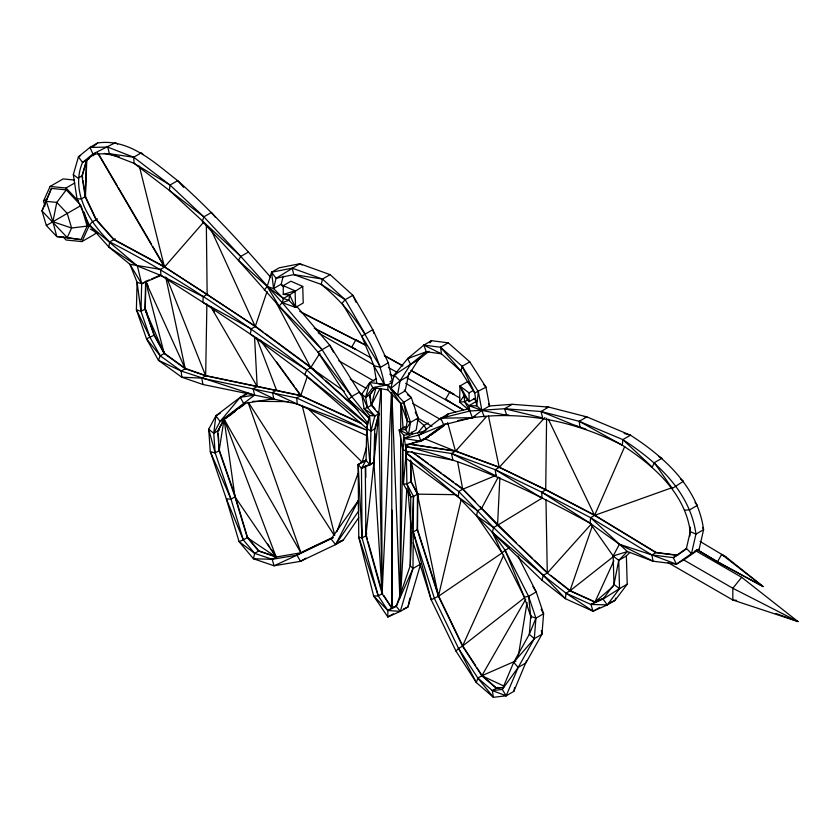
<?xml version="1.0" encoding="UTF-8"?>
<svg xmlns="http://www.w3.org/2000/svg" width="840" height="840" viewBox="0 0 840 840"><rect width="100%" height="100%" fill="white"/><g stroke="black" fill="none" stroke-linecap="round" stroke-linejoin="round"><path stroke-width="1.26" d="M391.986 510.163L391.881 608.15L396.575 605.829M400.113 597.555L400.68 435.341M400.691 430.112L400.796 402.633M365.82 460.079L358.155 464.499L358.774 537.149L373.632 595.99L387.839 616.99L400.312 611.394L412.997 568.46L413.511 496.461L406.896 483.998L406.298 451.269L405.594 446.513L409.962 443.982M411.348 461.349L417.48 494.161L417.228 529.704L438.428 596.305L462.504 646.139L481.814 675.759L496.293 688.286L503.769 687.435M677.26 555.345L655.861 552.657L594.583 515.393L545.716 489.878L546.599 418.257M206.882 304.028L205.664 375.837L300.678 395.682L361.169 423.486M400.197 597.566L402.78 444.78M469.623 383.135L467.596 381.612L459.953 386.032L459.585 402.098L469.896 411.022L472.343 417.669C524.611 410.687 575.411 421.407 622.335 445.231C653.373 465.413 684.978 492.818 690.26 531.647L686.417 548.425L673.302 557.634L651.893 554.946L619.405 544.257L590.1 523.236L541.737 492.167L495.233 469.686L451.531 453.506L405.594 446.513C470.967 461.811 531.52 491.127 590.1 523.236L613.158 555.975L618.723 560.375L619.542 588.62L607.32 604.884L593.061 611.236L565.415 598.7L541.937 580.199L492.387 532.381L458.346 497.038L406.329 453.033L408.513 451.773M97.514 218.894L92.043 222.054L89.45 225.267L108.791 246.981L129.917 264.306L137.088 282.303L136.395 309.677L146.517 338.846L158.456 360.318L181.755 377.192L201.705 378.126L296.699 397.981L366.681 430.143L297.255 404.03L254.594 395.094L181.262 371.049L160.241 355.803L150.087 337.575L140.984 311.388L141.666 283.762L137.393 265.965L89.45 225.267L76.996 198.817L73.332 174.647L78.435 156.807L89.964 147.389L97.618 142.968C129.465 138.275 154.518 162.761 177.681 180.642C211.082 210.399 241.259 243.464 270.585 277.179M166.834 278.008L205.664 375.837L185.241 368.75L164.209 353.514L154.056 335.286L144.953 309.099L145.635 281.463L149.247 279.909M153.941 333.921L145.247 308.931L145.751 288.834M393.309 613.841L387.839 616.99L387.839 610.481L378.284 595.917L362.082 537.947L361.452 468.363L370.052 464.772L370.923 431.078L369.569 415.475L364.098 408.755L361.756 394.233L369.779 382.505L376.341 378.714M396.207 605.997L391.881 608.15L382.106 593.712L365.915 535.731L373.884 462.567L374.745 428.873L378.704 413.742L381.045 388.637M374.651 449.348L375.05 433.797M344.327 391.251L310.727 367.637L255.266 326.56L207.144 294.409L164.483 267.078L113.705 239.642L96.012 219.765L85.176 196.718L86.489 160.198L95.288 153.079M254.489 325.668L164.777 266.91L114.009 239.463L96.306 219.587L85.46 196.549L86.783 160.03L82.289 175.707L82.667 178.164M207.564 294.179L203.185 296.709L202.986 302.4L250.309 334.079L306.757 369.925L367.542 424.546L366.733 428.421L366.019 460.404L361.452 468.363L358.155 464.499L366.019 460.404L370.052 464.772L374.43 462.242M391.43 392.826L382.106 593.712L373.884 462.567L378.704 413.742L371.28 405.3L369.453 395.042L375.165 387.356M417.89 493.931L413.511 496.461L410.235 565.74L396.26 606.301L387.839 610.481L373.632 595.99L378.284 595.917L382.651 593.397M499.874 477.55L497.543 525.273L547.281 573.058L569.94 590.856L594.909 602.175L604.811 597.765M400.617 594.993L406.865 488.334M570.35 590.625L565.971 593.155L565.415 598.7L543.312 575.348L493.584 527.562L477.53 510.836L458.346 497.038L458.756 491.536L463.124 489.017M413.175 542.661L431.193 599.792L456.005 651.126L476.332 682.563L493.395 697.305L506.153 695.814L518.196 667.412L534.293 638.683L535.931 618.167L528.591 596.358L505.06 550.158L492.387 532.381L493.584 527.562L497.952 525.042M499.601 467.156L495.233 469.686L541.947 498.099L541.737 492.167L590.615 517.692L627.417 551.544L653.048 561.204L676.431 564.154L684.086 559.734L699.143 549.161L703.584 529.683C698.009 487.494 664.44 457.034 630.483 435.204L622.828 439.614L622.335 445.231L579.232 421.312L541.023 411.506L504.556 408.723L469.896 411.022L440.843 418.215L418.677 435.173L404.366 438.532L421.05 441.179L428.715 436.758M590.1 523.236L590.615 517.692L594.982 515.162M367.406 539.259L366.345 535.479L366.629 532.917M408.965 372.76L405.185 390.894L397.541 395.304L390.789 388.49L394.191 375.05L407.642 358.628L423.843 345.114L440.58 347.245L462.147 366.282L478.349 391.619L476.711 405.846L481.877 410.393L484.239 417.018M333.291 537.663L297.003 555.167L272.181 559.303L254.667 553.361L243.306 539.921L231.011 499.149L215.166 452.928L213.759 433.314L215.87 415.81L240.251 397.268L247.905 392.847M183.624 187.341L177.681 180.642L170.016 185.062L169.365 190.365L240.797 256.442L282.188 302.663L322.098 349.65L351.75 396.532L368.97 418.1L367.857 423.161L348.757 399.441L318.014 352.254L279.08 306.086L238.392 260.337L202.303 221.434L203.868 216.846L211.512 212.436L215.534 217.487M301.266 552.71L276.139 557.014L258.625 551.072L247.275 537.621L234.98 496.86L219.135 450.639L224.07 419.171L245.616 402.822M404.702 426.856L399.231 430.017L403.841 435.267L408.534 434.417L410.508 422.384L403.662 402.066L387.839 384.825L369.779 382.505L365.62 397.257L367.447 407.516L374.871 415.957L370.923 431.078L366.733 428.421L304.805 374.64L250.309 334.079L251.286 328.85L255.665 326.319M518.28 656.219L527.037 602.49M397.541 395.304L400.05 380.887L410.56 364.361L426.269 351.76L441.452 353.808L460.908 371.081L474.716 392.983L476.711 405.846L468.962 405.657L464.625 401.709L464.132 395.661L459.953 386.032L469.056 392.899L469.056 401.688L475.608 397.897M526.669 660.534L513.807 691.394L506.153 695.814L502.288 689.441L513.681 662.351L529.305 634.284L530.733 616.308L524.328 597.103L501.931 552.636L476.564 515.812L477.53 510.836L481.908 508.305M629.853 552.426L626.367 555.965L627.207 584.199L619.542 588.62L613.988 584.482L613.158 555.975L627.417 551.544L618.723 560.375L613.988 584.482L603.036 599.088L590.94 604.464L565.971 593.155L543.312 575.348L492.387 532.381L501.931 552.636L509.439 547.627M409.899 598.101L407.967 606.974L400.312 611.394L387.839 610.481L392.217 607.95M513.807 691.394L514.637 687.677M259.035 550.83L254.667 553.361L253.439 558.768L274.05 565.782L300.468 561.33L335.591 544.593L343.245 540.183L358.806 517.503M356.044 302.337L352.853 295.281L330.12 274.638L322.476 279.058L321.227 284.403C352.286 309.719 377.034 345.082 384.51 384.867L376.814 383.344L373.947 365.82L361.715 336.157L342.101 303.156L345.198 299.702L352.853 295.281L372.813 329.679L388.29 362.817L392.165 380.447L389.981 381.707M502.677 552.531L438.428 596.305L461.118 499.821M302.746 286.43L289.59 294.893L283.258 294.42L283.258 285.631L290.913 281.211L302.746 286.43L303.23 302.988L295.575 307.409L288.96 300.3L283.385 298.515L273.588 288.572L276.077 278.292L299.828 263.739L330.12 274.638M283.175 276.161L281.243 284.151L282.566 286.325M469.791 361.862L462.147 366.282L460.908 371.081L440.58 347.245L448.235 342.825L469.791 361.862L485.993 387.198L489.542 405.972L481.877 410.393L472.343 417.669L443.678 424.809L418.677 435.173L421.05 441.179L405.332 444.801M375.512 427.361L379.134 413.49L377.486 411.611M375.931 387.912L371.28 405.3L380.1 388.385M541.937 580.199L543.312 575.348L547.68 572.827M86.489 160.198L81.984 175.886L85.176 196.718M289.947 294.725L283.385 298.515L282.188 302.663L279.08 306.086L322.098 349.65L329.752 345.23L361.421 395.441M308.606 409.07L362.124 462.21L366.513 447.111M420.294 565.268L407.967 606.974L403.431 609.01M302.064 264.988L299.828 263.739L279.206 267.813L271.562 272.233L267.183 286.44L264.317 290.042M615.751 598.07L614.975 600.474L607.32 604.884L590.94 604.464L593.061 611.236L599.624 607.446M267.067 291.385L255.266 326.56L211.722 231.084M482.223 675.528L477.844 678.048L476.332 682.563L458.546 648.428L434.459 598.595L413.259 532.004L417.638 529.473M592.379 525.851L569.94 590.856L614.05 556.111M307.503 376.026L300.678 395.682L260.368 340.169M336.851 531.752L358.134 473.183M80.157 204.572L66.234 189.872L51.44 188.402L42 210.924L46.337 225.509L56.795 236.554L81.029 239.642L87.15 226.097L81.386 206.692M164.619 353.283L160.241 355.803L158.456 360.318L181.262 371.049L185.64 368.519L205.958 375.669M541.149 609.304L543.596 613.746L535.931 618.167L529.305 634.284L534.293 638.683L541.947 634.263L543.596 613.746L536.235 591.938L518.007 556.133M311.136 367.406L306.757 369.925L304.805 374.64L367.542 424.546M548.321 419.171L594.583 515.393L624.74 446.502M420.651 564.039L412.997 568.46L396.26 606.301L400.312 611.394M63.378 237.206L66.035 240.009L81.953 241.584L88.547 227.01L90.72 225.75M95.981 231.829L94.973 234.077L81.953 241.584M44.982 205.947L43.523 201.012L50.117 186.438L63.126 178.92L74.151 180.012M51.44 188.402L42 210.924L67.252 237.584L81.029 239.642M503.748 555.082L462.504 646.139L524.181 598.017M658.539 456.382L661.962 458.252L654.318 462.672L652.281 467.156L622.828 439.614L579.232 421.312L580.02 427.455L541.023 411.506L542.661 417.942L504.556 408.723L506.762 415.286L481.877 410.393L468.962 405.657L469.896 411.022L464.625 401.709L459.585 402.098L464.132 395.661L469.056 401.688L459.953 386.032M613.883 560.784L594.909 602.175L613.158 586.351M335.591 544.593L358.47 500.367L358.554 511.119L335.591 544.593L331.107 538.923L358.47 500.367M220.238 413.28L215.87 415.81L208.709 429.24L210.294 451.616L226.328 498.897L239.053 541.611L253.439 558.768L272.181 559.303L276.549 556.784M542.609 497.816L497.543 525.273L481.499 508.546L498.267 477.057M613.158 555.975L619.405 544.257L653.048 561.204L651.893 554.946L590.615 517.692M219.544 450.397L215.166 452.928L208.709 429.24L213.759 433.314L220.112 421.459L240.251 397.268L254.594 395.094L253.218 388.794L257.586 386.264M218.022 430.846L224.375 419.003L244.892 403.421M503.927 686.06L481.814 675.759L525.704 599.308M463.439 410.036L445.578 399.326L449.831 391.965L454.083 394.422L411.726 370.86M725.96 556.909L721.707 554.452L717.454 561.824L763.109 586.551L725.96 556.909L700.046 541.443M248.451 252.021L240.797 256.442L238.392 260.337L267.183 286.44L283.385 298.515M358.008 410.109L310.727 367.637L319.872 353.283M404.292 389.981L411.327 397.645L418.173 417.963L410.508 422.384L405.668 429.576L399.231 430.017L402.675 449.411L403.421 484.04L410.77 496.839L410.235 565.74L412.997 568.46M419.685 357.808L407.694 376.478L400.05 380.887L390.789 388.49M430.028 342.836L431.508 340.694L448.235 342.825M541.359 630.536L541.947 634.263L525.851 662.991L518.196 667.412L502.288 689.441L492.334 690.575L477.844 678.048L458.546 648.428L462.913 645.908M379.25 413.427L374.871 415.957L364.098 408.755L367.447 407.516L361.756 394.233L365.62 397.257L372.771 387.639L387.839 384.825L392.217 382.294M374.892 388.059L369.894 394.79L370.808 399.913M627.207 584.199L614.975 600.474L609.032 603.11M66.234 189.872L56.795 202.398L52.878 221.718L56.795 236.554L67.252 237.584L71.589 228.008L67.252 213.434L56.795 202.398L46.337 201.359L52.878 221.718L71.589 228.008L87.15 226.097M741.657 577.3L732.837 588.263L732.837 600.023L798 621.579L741.657 577.3L695.111 550.431M417.501 433.262L424.043 425.407L428.295 422.961M446.03 416.661L448.497 413.794L468.709 408.796M518.196 667.412L513.681 662.351L534.293 638.683M97.545 152.838L164.483 267.078L203.721 222.085M445.589 424.001L425.03 438.89L409.563 444.213L455.501 451.227L486.486 416.64M591.465 523.835L547.281 573.058L545.979 499.737M544.876 417.564L499.202 467.387L455.501 451.227L425.03 438.89L422.604 439.446M456.005 651.126L458.546 648.428M362.544 396.029L359.415 392.102L351.75 396.532L348.757 399.441L368.97 418.1M429.597 342.279L431.508 340.694L423.843 345.114L426.269 351.76L407.642 358.628L410.56 364.361L394.191 375.05L400.05 380.887M92.809 146.895L97.618 142.968M93.009 155.747L94.899 154.203M429.009 351.278L418.205 359.94L410.56 364.361M445.483 416.105L448.497 413.794L440.843 418.215L443.678 424.809L421.05 441.179M244.85 395.168L246.887 393.624M215.87 415.81L220.112 421.459L254.594 395.094L202.997 384.51L181.755 377.192L181.262 371.049M228.785 416.262L234.948 411.59M239.043 408.481L245.207 403.809M407.369 394.59L411.327 397.645L401.069 403.977L407.232 421.27L405.668 429.576L408.534 434.417L416.199 429.996L418.173 417.963L415.223 412.209M425.313 438.721L443.825 425.324M430.773 435.267L444.14 425.596M686.343 548.972L677.565 555.167L656.166 552.478L594.877 515.225L547.134 490.298M656.271 552.416L651.893 554.946L676.431 564.154L691.488 553.591L699.143 549.161M322.098 349.65L318.014 352.254L351.75 396.532M619.542 588.62L603.036 599.088L607.32 604.884M373.821 333.333L372.813 329.679L361.715 336.157L380.646 367.238L388.29 362.817M80.619 155.547L78.435 156.807L82.52 162.488C70.203 191.247 89.302 222.306 109.736 241.93C179.666 277.578 244.188 322.791 306.757 369.925M89.082 158.697L82.52 162.488L92.904 154.004L115.395 142.695L117.59 144.049M82.394 175.655L78.026 178.174L73.332 174.647M43.523 201.012L46.777 199.133M50.117 186.438L66.035 188.013L74.708 183.005M240.797 256.442L203.868 216.846L170.016 185.062L133.697 157.216L107.74 147.116L89.964 147.389L92.904 154.004L109.421 153.741L133.697 157.216L141.341 152.806L143.22 154.549M85.575 196.487L81.197 199.007L76.996 198.817M46.337 225.509L81.029 205.485M115.206 238.77L109.736 241.93L108.791 246.981L137.393 265.965L160.944 275.468L203.185 296.709M251.286 328.85L202.986 302.4L160.944 275.468L141.666 283.762L129.917 264.306L160.514 269.377L164.892 266.847M144.942 281.862L141.666 283.762L137.088 282.303L140.984 311.388L145.352 308.868M160.241 355.803L146.517 338.846L154.466 335.055M279.08 306.086L267.183 286.44L273.588 288.572L281.243 284.151L283.909 286.86M206.073 375.596L201.705 378.126L202.997 384.51M220.112 421.459L227.766 417.05M240.251 397.268L243.705 403.546L273.767 398.727L272.559 392.501L276.938 389.97M213.759 433.314L219.23 430.154M301.077 395.451L296.699 397.981L297.255 404.03L366.566 435.572M407.642 358.628L409.826 357.357M394.191 375.05L396.375 373.79M365.62 397.257L369.999 394.727M367.447 407.516L371.826 404.985M254.667 553.361L239.053 541.611L243.306 539.921L226.328 498.897L231.011 499.149L235.389 496.629L219.429 450.461L219.061 445.231M370.923 431.078L375.291 428.558M469.056 392.899L473.424 390.38M462.147 366.282L474.716 392.983L485.993 387.198L483.504 384.269M464.625 401.709L467.901 399.819M404.366 438.532L412.02 434.123L425.145 431.025M468.962 405.657L476.616 401.237L474.002 398.874M418.677 435.173L423.056 432.642M361.452 468.363L365.831 465.832M243.306 539.921L247.674 537.39M443.678 424.809L445.862 423.538M504.556 408.723L512.211 404.303L548.667 407.085L586.887 416.892L630.483 435.204L624.183 433.409M411.274 481.478L406.896 483.998L403.421 484.04L406.298 451.269L403.841 435.267L402.675 449.411L406.298 451.269L452.897 460.142L451.531 453.506L457.002 450.356M541.023 411.506L548.667 407.085L546.137 407.369M272.181 559.303L274.05 565.782L297.003 555.167L304.657 550.756M305.939 558.17L300.468 561.33L297.003 555.167M378.284 595.917L358.774 537.149L362.082 537.947L366.461 535.416M579.232 421.312L586.887 416.892L584.273 416.651M541.737 492.167L546.115 489.636M505.06 550.158L524.328 597.103L528.591 596.358L536.235 591.938L532.906 586.477M618.723 560.375L626.367 555.965M590.94 604.464L598.595 600.044M677.67 555.114L673.302 557.634L676.431 564.154M513.681 662.351L515.875 661.091M477.844 678.048L493.395 697.305L492.334 690.575L497.794 687.425M362.124 462.21L366.618 459.869M305.834 550.19L331.695 537.873M219.135 450.639L217.728 431.015L224.07 419.171L300.962 552.877L332.724 537.758M336.221 543.522L343.245 540.183L340.756 540.865M595.203 602.007L602.9 598.584M481.814 675.759L515.267 661.111M151.662 278.88L160.094 275.247M373.884 462.567L365.284 466.147L365.915 535.731M496.451 475.188L462.725 489.248L411.348 451.511M594.583 515.393L672.567 487.494M283.258 294.42L295.092 290.85L295.575 307.409L282.188 302.663L288.96 300.3L289.59 294.893L295.575 307.409M273.588 288.572L271.562 272.233L292.183 268.149L322.476 279.058L345.198 299.702L365.159 334.1M457.79 420.567L475.534 417.155M413.511 496.461L410.77 496.839L406.896 483.998M501.575 687.54L496.598 688.118L482.118 675.591L477.11 667.916M684.821 510.227L689.766 509.765L697.421 505.344L695.026 502.435M512.211 404.303L489.542 405.972L488.586 403.651M403.505 427.56L406.077 427.382M405.636 427.634L403.064 427.812L401.279 403.736M440.843 418.215L472.343 417.669M252.893 401.31L288.162 401.625M410.477 460.11L410.865 481.719L417.48 494.161L455.91 494.666M505.082 414.992L508.977 415.055M736.617 600.348L732.837 600.023L668.125 562.663M374.871 415.957L369.569 415.475L366.733 428.421L370.052 464.772M387.839 389.823L387.839 384.825L401.069 403.977L387.839 389.823L372.771 387.639L369.779 382.505M409.857 444.045L455.794 451.048L499.495 467.219L546 489.709M322.476 279.058L293.811 274.617L276.077 278.292L271.562 272.233M207.218 375.921L300.962 395.514L361.463 423.318M380.646 367.238L373.947 365.82L384.51 384.867M104.37 153.405L119.343 156.807M215.166 452.928L210.294 451.616L231.011 499.149M410.508 422.384L407.232 421.27L403.662 402.066M258.93 550.893L276.444 556.847M574.823 425.303L585.848 429.082M535.931 618.167L530.733 616.308L528.591 596.358M775.95 613.452L798 621.579L732.837 588.263L682.889 559.429M140.984 311.388L136.395 309.677L150.087 337.575M492.334 690.575L506.153 695.814M690.26 531.647L695.929 534.104L703.584 529.683L702.524 527.415M283.258 285.631L295.092 290.85M594.017 601.472L570.245 590.688L550.662 575.316M272.559 392.501L297.255 404.03M399.231 430.017L408.534 434.417M545.716 489.878L499.202 467.387L488.471 416M253.218 388.794L273.767 398.727M423.843 345.114L441.452 353.808L440.58 347.245M299.733 311.377L366.272 345.471M301.644 312.648L364.802 344.747M314.223 328.199L351.708 347.109L371.175 357.935M316.134 329.469L355.961 349.566L351.708 347.109L355.961 339.738L360.224 342.195M451.531 453.506L496.083 475.976L495.233 469.686M384.584 355.667L402.895 365.852M410.907 370.314L459.879 397.981M384.258 355.572L402.57 365.768M388.343 367.49L397.499 372.582M406.655 377.675L463.229 409.815M445.578 399.326L449.831 401.782M318.213 332.829L373.842 364.949M389.729 374.115L394.275 376.74M405.626 383.292L455.574 412.136M338.909 360.832L374.105 381.15M412.703 403.442L441.084 419.822M90.3 229.047L98.238 233.636M350.259 379.144L366.156 388.322M418.373 418.467L432.002 426.332M696.917 549.486L721.707 564.28M697.169 549.717L717.454 561.824L763.109 586.551L721.707 554.452M170.016 185.062L134.106 163.359L109.421 153.741L107.74 147.116M345.198 299.702L321.227 284.403L293.811 274.617L292.183 268.149M565.971 593.155L593.061 611.236M247.275 537.621L276.139 557.014L224.07 419.171L234.98 496.86L276.139 557.014M476.564 515.812L493.584 527.562M264.978 333.354L314.171 369.673M185.535 368.582L164.504 353.346L154.35 335.118M622.828 439.614C656.786 461.454 690.354 491.925 695.929 534.104L691.488 553.591L686.417 548.425M412.692 452.109L415.832 454.419M417.931 455.963L428.421 463.659M430.521 465.203L441 472.899M443.1 474.443L453.59 482.15M455.679 483.683L463.019 489.08L475.534 501.942M406.329 453.033L458.756 491.536L477.53 510.836M255.559 326.382L262.889 331.81M406.434 458.588L458.346 497.038M203.868 216.846L134.106 163.359L133.697 157.216M680.4 478.8L683.476 481.215L672.252 488.481L654.318 462.672M417.218 419.622L424.043 425.407L426.668 429.923M311.02 367.469L322.602 377.864M325.5 380.468L348.653 401.268M350.584 403.011L354.449 406.476M516.611 543.134L480.007 506.531M519.424 545.843L532.56 558.464M534.429 560.27L547.575 572.891M481.499 508.546L462.725 489.248L457.58 461.612M66.035 188.013L78.414 201.085M375.018 408.796L371.721 405.048L371.269 402.486M296.635 306.243L329.752 345.23L333.385 352.023M247.569 537.453L258.122 549.938M276.633 361.998L294.126 386.085M295.638 388.185L300.962 395.514M267.624 543.952L269.829 547.176M271.299 549.328L275.709 555.775M462.798 645.971L475.681 665.721M248.378 402.36L334.362 535.531M383.88 595.56L391.881 608.15L391.681 392.826M98.501 153.793L117.064 185.472M118.388 187.73L151.526 244.283M152.849 246.55L164.777 266.91M212.468 308.91L214.431 312.281M210.861 306.842L257.177 386.505L254.562 336.998M275.667 301.644L310.727 367.637M439.288 597.293L462.242 644.816M145.94 281.295L148.082 286.01M145.247 308.931L146.811 312.532M162.939 349.745L163.989 352.149M144.953 309.099L164.209 353.514L145.635 281.463L185.241 368.75L165.722 277M256.599 337.869L276.538 390.212M248.105 402.497L300.962 552.877M235.274 496.692L247.202 536.225M84.158 212.216L88.547 227.01M405.878 414.887L407.694 421.124M368.109 541.779L380.782 587.16M381.486 589.68L382.546 593.46M447.647 422.51L455.501 451.227M413.259 532.004L431.193 599.792L438.837 596.075L417.522 529.536L417.774 493.994L411.169 481.541L410.792 461.213M302.18 405.552L334.761 535.364M139.325 166.11L164.483 267.078M417.48 494.161L438.428 596.305M478.349 391.619L481.877 410.393M411.695 432.075L412.062 434.543M83.034 180.611L84.347 189.2M84.714 191.646L85.46 196.549M531.038 615.332L531.374 617.894M408.009 490.906L411.149 528.518M218.211 433.461L218.778 441.305M160.514 269.377L160.944 275.468M358.155 464.499L362.082 537.947M689.881 526.869L690.039 530.691M689.587 527.037L689.966 535.952M391.923 394.128L399.83 597.576M378.704 413.742L382.106 593.712L381.286 388.742M206.357 225.635L207.144 294.409M365.736 467.187L365.831 477.498M366.251 525.168L366.345 535.479"/></g></svg>
